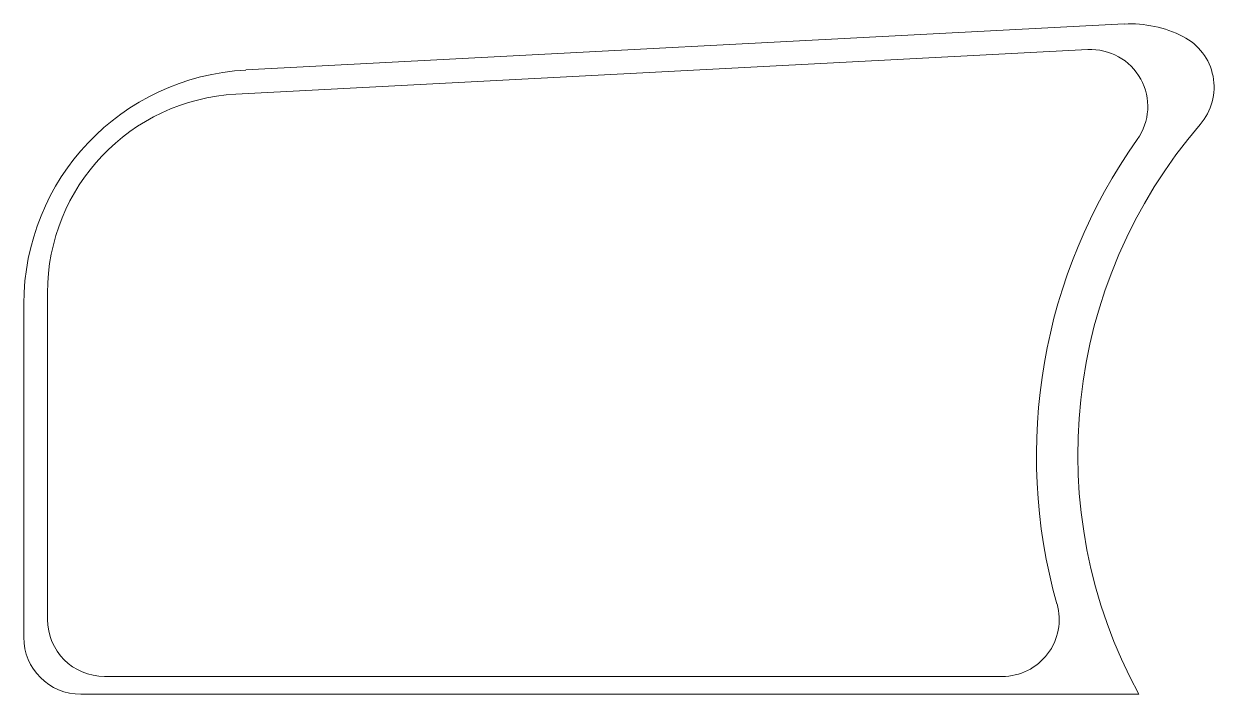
# Paper-space layout '_Back' of a CAD drawing. Header units: millimetres. Extents: x -132 to -31, y -20 to 36.
import ezdxf

# ---------------------------------------------------------------- set-up
doc = ezdxf.new("R2010")
doc.units = ezdxf.units.MM

psp = doc.layouts.new('_Back')

# ---------------------------------------------------------------- linework, layer by layer
at = {"color": 7, "linetype": 'Continuous', "lineweight": 15}
for p, q in [((-113.04, 32.49), (-38.75, 36.38)), ((-113.88, 30.44), (-41.83, 34.22)), ((-129.82, -14), (-129.82, 13.64)), ((-131.82, -15.5), (-131.82, 12.69)), ((-49.08, -18.82), (-125, -18.82)), ((-37.52, -20.32), (-127, -20.32))]:
    psp.add_line(p, q, dxfattribs=at)
for centre, radius, start, end in [((-38.24, 26.57), 9.82, 63.0127, 93), ((-35.97, 31.03), 4.82, 319.2181, 63.0127), ((-41.58, 29.4), 4.82, 324.6248, 93), ((-112, 12.69), 19.82, 93, 180), ((-113, 13.64), 16.82, 93, 180), ((0, 0), 42.68, 139.2181, 208.4423), ((0.02, -0.14), 46.2, 144.6248, 195.7659), ((-49.08, -14), 4.83, 270, 15.7659), ((-125, -14), 4.82, 180, 270), ((-127, -15.5), 4.83, 180, 270)]:
    psp.add_arc(centre, radius, start, end, dxfattribs=at)

doc.saveas('drawing.dxf')
